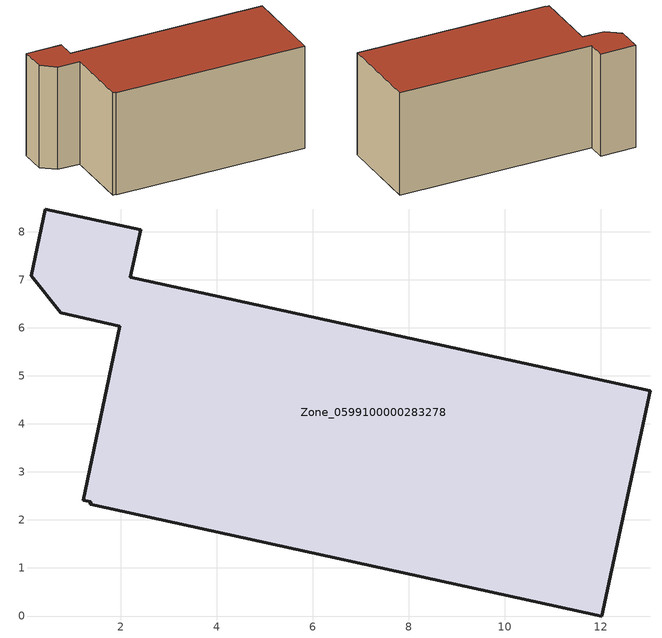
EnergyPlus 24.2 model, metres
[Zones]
Zone_0599100000283278
 floor ground (C_G): 0.75,6.31 0.13,7.09 0.42,8.48 2.41,8.05 2.19,7.06 13.03,4.69 12.02,0 1.36,2.32 1.38,2.38 1.21,2.41 1.98,6.04 z0
 wall outside (C_F): 2.41,8.05 0.42,8.48 0.13,7.09 0.75,6.31 1.98,6.04 1.21,2.41 1.38,2.38 1.36,2.32 12.02,0 13.03,4.69 2.19,7.06 2.41,8.05 z0:6.01
 roof outside (C_R): 1.36,2.32 12.02,0 13.03,4.69 2.19,7.06 2.41,8.05 0.42,8.48 0.13,7.09 0.75,6.31 1.98,6.04 1.21,2.41 1.38,2.38 z6.01
[BUILDING]
Pand.0599100000283278: North Axis=0; Terrain=City; Loads Convergence Tolerance Value=0.04; Temperature Convergence Tolerance Value=0.4; Solar Distribution=FullExterior; Maximum Number of Warmup Days=25; Minimum Number of Warmup Days=1
[Site:Location]
Rotterdam.The.Hague.AP_ZH_NLD Design_Conditions: Latitude=51.96; Longitude=4.45; Time Zone=1; Elevation=-4.5
[SITE:GROUNDTEMPERATURE:BUILDINGSURFACE]
18, 18, 18, 18, 18, 18, 18, 18, 18, 18, 18, 18
[MATERIAL] Thermal Absorptance=0.9; Solar Absorptance=0.7; Visible Absorptance=0.7
Name | Roughness | Thickness | Conductivity | Density | Specific Heat
G.TI.1975-1991 | MediumSmooth | 0.15 | 0.288461 | 540 | 1210
F.TI.1975-1991 | Rough | 0.3 | 0.230769 | 1920 | 840
R.TI.1975-1991 | MediumRough | 0.2 | 0.153846 | 1500 | 1000
[CONSTRUCTION]
C_G: G.TI.1975-1991
C_F: F.TI.1975-1991
C_R: R.TI.1975-1991
[ZONE]
Zone_0599100000283278: Type=1; Multiplier=1; Ceiling Height=Autocalculate; Volume=Autocalculate; Floor Area=autocalculate; Part of Total Floor Area=Yes
[ZONEINFILTRATION:DESIGNFLOWRATE]
Infil_Zone_0599100000283278: Zone or ZoneList or Space or SpaceList=Zone_0599100000283278; Schedule=AlwaysOn; Design Flow Rate Calculation Method=Flow/Area; Flow Rate per Floor Area=0.003; Constant Term Coefficient=1; Temperature Term Coefficient=0; Velocity Term Coefficient=0; Velocity Squared Term Coefficient=0
[HVACTEMPLATE:ZONE:IDEALLOADSAIRSYSTEM]
Zone_0599100000283278: Maximum Heating Supply Air Temperature=50; Minimum Cooling Supply Air Temperature=13; Maximum Heating Supply Air Humidity Ratio=0.0156; Minimum Cooling Supply Air Humidity Ratio=0.0077; Heating Limit=NoLimit; Cooling Limit=NoLimit; Dehumidification Control Type=ConstantSensibleHeatRatio; Cooling Sensible Heat Ratio=0.7; Dehumidification Setpoint=60; Humidification Control Type=None; Humidification Setpoint=30; Outdoor Air Method=None; Outdoor Air Flow Rate per Person=0.00944; Outdoor Air Flow Rate per Zone Floor Area=0; Outdoor Air Flow Rate per Zone=0; Demand Controlled Ventilation Type=None; Outdoor Air Economizer Type=NoEconomizer; Heat Recovery Type=None; Sensible Heat Recovery Effectiveness=0.7; Latent Heat Recovery Effectiveness=0.65
[ZONECONTROL:THERMOSTAT]
ThermostatControl_Zone_0599100000283278: Zone or ZoneList=Zone_0599100000283278; Control Type Schedule=DualSetpointControlType; Control 1=Thermostat_Zone_0599100000283278; Temperature Difference Between Cutout And Setpoint=0
[THERMOSTATSETPOINT:DUALSETPOINT]
Thermostat_Zone_0599100000283278: Heating Setpoint Temperature Schedule=HeatingSetpoint_Zone_0599100000283278; Cooling Setpoint Temperature Schedule=CoolingSetpoint_Zone_0599100000283278
[SCHEDULE:COMPACT]
HeatingSetpoint_Zone_0599100000283278: Through: 12/31, For: AllDays, Until: 24:00, 21
CoolingSetpoint_Zone_0599100000283278: Through: 12/31, For: AllDays, Until: 24:00, 24
DualSetpointControlType: Through: 12/31, For: AllDays, Until: 24:00, 4
AlwaysOn: Through: 12/31, For: AllDays, Until: 24:00, 1
